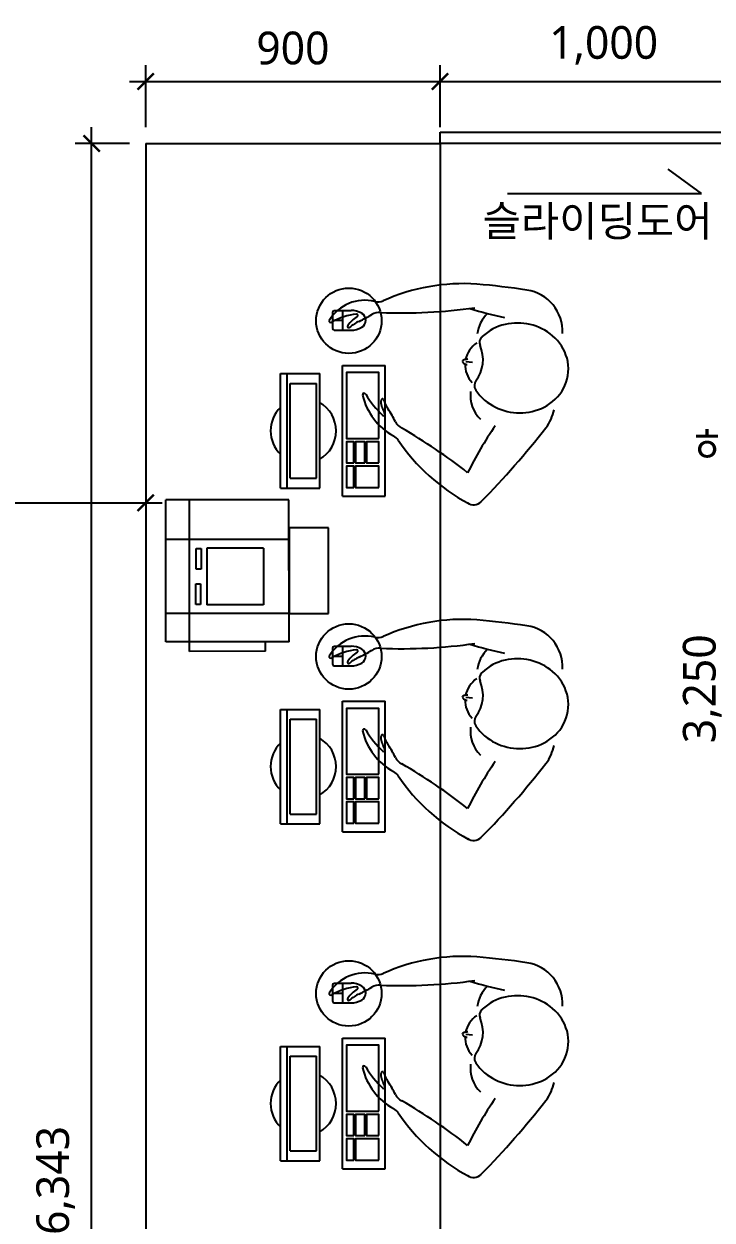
# Model space of a CAD drawing. Header units: metres. Extents: x 11578468 to 47831421, y -58341524 to -14256839.
# Drawn here: x 23785041 to 23787145, y -29028337 to -29024678 of the extents above; entities that cross this region are included whole.
import ezdxf
from ezdxf.enums import TextEntityAlignment as Align

# ---------------------------------------------------------------- set-up
doc = ezdxf.new("R2010")
doc.units = ezdxf.units.M
doc.header["$LTSCALE"] = 50
doc.header["$MEASUREMENT"] = 0
doc.linetypes.add('DH-HID2', pattern=[1.2, 0.8, -0.4])
doc.layers.get('0').update_dxf_attribs({"linetype": 'CONTINUOUS'})
doc.layers.get('DEFPOINTS').update_dxf_attribs({"linetype": 'CONTINUOUS'})
for name, color, linetype in [('0-ELC TEXT', 7, 'CONTINUOUS'), ('04_FUR', 6, 'CONTINUOUS'), ('3.기호.계단선', 30, 'CONTINUOUS'), ('BLOCK', 1, 'CONTINUOUS'), ('FU-FURM', 251, 'DH-HID2'), ('wall', 3, 'CONTINUOUS'), ('WIN', 4, 'CONTINUOUS')]:
    doc.layers.add(name, color=color, linetype=linetype)
doc.styles.add('HY 울릉도 L', font='malgun.ttf')
doc.styles.add('맑은 고딕', font='malgun.ttf')
doc.dimstyles.new('사본 50', dxfattribs={"dimscale": 50, "dimtxt": 2, "dimasz": 1, "dimexe": 1, "dimexo": 1, "dimgap": 1, "dimtad": 1, "dimdec": 0, "dimrnd": 0.05, "dimdsep": 46, "dimlunit": 6, "dimtxsty": 'HY 울릉도 L', "dimblk": 'ARCHTICK', "dimcen": 2.5, "dimdle": 1, "dimclrd": 133, "dimclre": 133, "dimclrt": 30, "dimadec": 0, "dimazin": 0, "dimtfac": 1, "dimtdec": 0, "dimtix": 1, "dimtmove": 2, "dimatfit": 3, "dimldrblk": 'ARCHTICK', "dimfxl": 1, "dimlwd": -1, "dimlwe": -1, "dimarcsym": 0})

# ---------------------------------------------------------------- blocks, each defined once
blk = doc.blocks.new('asgdsagsd')
at = {"layer": 'BLOCK', "color": 8}
for p, q in [((23820726.4, -29162748.5), (23820725.8, -29162748.9)), ((23820727.3, -29162748.1), (23820726.4, -29162748.5)), ((23820728.1, -29162747.7), (23820727.3, -29162748.1)), ((23820728.8, -29162747.4), (23820728.1, -29162747.7)), ((23820729.5, -29162747.1), (23820728.8, -29162747.4)), ((23820730.2, -29162746.8), (23820729.5, -29162747.1)), ((23820730.8, -29162746.6), (23820730.2, -29162746.8)), ((23820731.4, -29162746.3), (23820730.8, -29162746.6)), ((23820732, -29162746.1), (23820731.4, -29162746.3)), ((23820732.6, -29162745.9), (23820732, -29162746.1)), ((23820733.1, -29162745.7), (23820732.6, -29162745.9)), ((23820733.7, -29162745.5), (23820733.1, -29162745.7)), ((23820734.2, -29162745.4), (23820733.7, -29162745.5)), ((23820734.8, -29162745.2), (23820734.2, -29162745.4)), ((23820735.3, -29162745), (23820734.8, -29162745.2)), ((23820735.9, -29162744.9), (23820735.3, -29162745)), ((23820736.4, -29162744.7), (23820735.9, -29162744.9)), ((23820737, -29162744.6), (23820736.4, -29162744.7)), ((23820737.7, -29162744.4), (23820737, -29162744.6)), ((23820738.3, -29162744.2), (23820737.7, -29162744.4)), ((23820739, -29162744.1), (23820738.3, -29162744.2)), ((23820739.8, -29162743.9), (23820739, -29162744.1)), ((23820740.6, -29162743.8), (23820739.8, -29162743.9)), ((23820741.4, -29162743.6), (23820740.6, -29162743.8)), ((23820742.4, -29162743.5), (23820741.4, -29162743.6)), ((23820743.4, -29162743.4), (23820742.4, -29162743.5)), ((23820744.6, -29162743.3), (23820743.4, -29162743.4)), ((23820745.8, -29162743.2), (23820744.6, -29162743.3)), ((23820747.3, -29162743.1), (23820745.8, -29162743.2)), ((23820748.8, -29162743.2), (23820747.3, -29162743.1)), ((23820750.5, -29162743.3), (23820748.8, -29162743.2)), ((23820752.2, -29162743.6), (23820750.5, -29162743.3)), ((23820753.9, -29162744.2), (23820752.2, -29162743.6)), ((23820755.4, -29162745), (23820753.9, -29162744.2)), ((23820756.4, -29162746.2), (23820755.4, -29162745)), ((23820755.8, -29162750.9), (23820755.9, -29162750.6)), ((23820755.9, -29162750.6), (23820756.7, -29162749.1)), ((23820756.9, -29162747.6), (23820756.4, -29162746.2)), ((23820756.7, -29162749.1), (23820756.9, -29162747.6)), ((23820862.2, -29163005.8), (23820861.9, -29163006.7)), ((23820861.9, -29163006.7), (23820861.9, -29163006.9)), ((23820862.5, -29163004.7), (23820862.2, -29163005.8)), ((23820862.8, -29163003.6), (23820862.5, -29163004.7)), ((23820863.2, -29163002.4), (23820862.8, -29163003.6)), ((23820863.7, -29163001), (23820863.2, -29163002.4)), ((23820864.3, -29162999.5), (23820863.7, -29163001)), ((23820865.1, -29162997.9), (23820864.3, -29162999.5)), ((23820866.1, -29162996.2), (23820865.1, -29162997.9)), ((23820867.3, -29162994.6), (23820866.1, -29162996.2)), ((23820868.7, -29162993.2), (23820867.3, -29162994.6)), ((23820868.1, -29163023.6), (23820870.6, -29163002.6)), ((23820870.2, -29162992.3), (23820868.7, -29162993.2)), ((23820871.8, -29162992.1), (23820870.2, -29162992.3)), ((23820873.4, -29162992.6), (23820871.8, -29162992.1)), ((23820874.7, -29162993.9), (23820873.4, -29162992.6)), ((23820875.7, -29162995.6), (23820874.7, -29162993.9)), ((23820876.5, -29162997.4), (23820875.7, -29162995.6)), ((23820877, -29162999.3), (23820876.5, -29162997.4)), ((23820877.4, -29163001), (23820877, -29162999.3)), ((23820877.7, -29163002.6), (23820877.4, -29163001)), ((23820877.8, -29163004.1), (23820877.7, -29163002.6)), ((23820878, -29163005.4), (23820877.8, -29163004.1)), ((23820878, -29163006.6), (23820878, -29163005.4)), ((23820878.1, -29163007.6), (23820878, -29163006.6)), ((23820878.1, -29163008.6), (23820878.1, -29163007.6)), ((23820878.1, -29163008.8), (23820878.1, -29163008.6)), ((23820767.8, -29163046.1), (23820760.4, -29163053)), ((23820775.7, -29163039.6), (23820767.8, -29163046.1)), ((23820784.1, -29163033.7), (23820775.7, -29163039.6)), ((23820785.6, -29163032.7), (23820784.1, -29163033.7)), ((23820736.4, -29163084.6), (23820731.8, -29163093.2)), ((23820741.6, -29163076.3), (23820736.4, -29163084.6)), ((23820747.3, -29163068.2), (23820741.6, -29163076.3)), ((23820753.6, -29163060.4), (23820747.3, -29163068.2)), ((23820760.4, -29163053), (23820753.6, -29163060.4)), ((23820947.5, -29163052.8), (23820946.3, -29163051.6)), ((23820954.3, -29163060.5), (23820947.5, -29163052.8)), ((23820960.5, -29163068.7), (23820954.3, -29163060.5)), ((23820966.1, -29163077.1), (23820960.5, -29163068.7)), ((23820971, -29163085.9), (23820966.1, -29163077.1)), ((23820721.2, -29163120.2), (23820718.7, -29163129.5)), ((23820724.2, -29163111.1), (23820721.2, -29163120.2)), ((23820727.7, -29163102.1), (23820724.2, -29163111.1)), ((23820731.8, -29163093.2), (23820727.7, -29163102.1)), ((23820975.4, -29163094.9), (23820971, -29163085.9)), ((23820979.1, -29163104.1), (23820975.4, -29163094.9)), ((23820982.2, -29163113.4), (23820979.1, -29163104.1)), ((23820984.7, -29163122.9), (23820982.2, -29163113.4)), ((23820714.6, -29163157.9), (23820714.2, -29163167.5)), ((23820715.4, -29163148.4), (23820714.6, -29163157.9)), ((23820716.8, -29163138.9), (23820715.4, -29163148.4)), ((23820718.7, -29163129.5), (23820716.8, -29163138.9)), ((23820986.6, -29163132.4), (23820984.7, -29163122.9)), ((23820988, -29163142), (23820986.6, -29163132.4)), ((23820988.8, -29163151.6), (23820988, -29163142)), ((23820989, -29163161.2), (23820988.8, -29163151.6)), ((23820714.2, -29163167.5), (23820714.5, -29163177.1)), ((23820714.5, -29163177.1), (23820715.3, -29163186.7)), ((23820715.3, -29163186.7), (23820716.6, -29163196.3)), ((23820984.6, -29163199.2), (23820986.5, -29163189.8)), ((23820986.5, -29163189.8), (23820987.9, -29163180.3)), ((23820987.9, -29163180.3), (23820988.7, -29163170.8)), ((23820988.7, -29163170.8), (23820989, -29163161.2)), ((23820716.6, -29163196.3), (23820718.6, -29163205.8)), ((23820718.6, -29163205.8), (23820721.1, -29163215.3)), ((23820721.1, -29163215.3), (23820724.2, -29163224.6)), ((23820724.2, -29163224.6), (23820727.9, -29163233.8)), ((23820971.5, -29163235.5), (23820975.6, -29163226.7)), ((23820975.6, -29163226.7), (23820979.1, -29163217.7)), ((23820979.1, -29163217.7), (23820982.1, -29163208.5)), ((23820982.1, -29163208.5), (23820984.6, -29163199.2)), ((23820727.9, -29163233.8), (23820732.2, -29163242.8)), ((23820732.2, -29163242.8), (23820737.2, -29163251.6)), ((23820737.2, -29163251.6), (23820742.7, -29163260.1)), ((23820742.7, -29163260.1), (23820748.9, -29163268.2)), ((23820949.7, -29163268.3), (23820955.9, -29163260.6)), ((23820955.9, -29163260.6), (23820961.7, -29163252.5)), ((23820961.7, -29163252.5), (23820966.9, -29163244.1)), ((23820966.9, -29163244.1), (23820971.5, -29163235.5)), ((23820748.9, -29163268.2), (23820755.7, -29163275.9)), ((23820755.7, -29163275.9), (23820763.1, -29163283.2)), ((23820763.1, -29163283.2), (23820771.1, -29163289.8)), ((23820771.1, -29163289.8), (23820779.6, -29163295.9)), ((23820779.6, -29163295.9), (23820788.7, -29163301.3)), ((23820788.7, -29163301.3), (23820798.2, -29163306)), ((23820900.9, -29163305.1), (23820910.3, -29163300.4)), ((23820910.3, -29163300.4), (23820919.1, -29163295.1)), ((23820919.1, -29163295.1), (23820927.5, -29163289.1)), ((23820927.5, -29163289.1), (23820935.4, -29163282.7)), ((23820935.4, -29163282.7), (23820942.8, -29163275.7)), ((23820942.8, -29163275.7), (23820949.7, -29163268.3)), ((23820798.2, -29163306), (23820808, -29163309.8)), ((23820808, -29163309.8), (23820818.2, -29163312.9)), ((23820818.2, -29163312.9), (23820828.6, -29163315)), ((23820828.6, -29163315), (23820839.2, -29163316.2)), ((23820839.2, -29163316.2), (23820849.8, -29163316.6)), ((23820849.8, -29163316.6), (23820860.4, -29163316)), ((23820860.4, -29163316), (23820870.9, -29163314.5)), ((23820870.9, -29163314.5), (23820881.2, -29163312.2)), ((23820881.2, -29163312.2), (23820891.2, -29163309)), ((23820891.2, -29163309), (23820900.9, -29163305.1))]:
    blk.add_line(p, q, dxfattribs=at)
for centre, radius, start, end in [((23820996.4, -29162590.7), 5.67, 82.0924, 210.1135), ((23820848, -29162682.2), 168.7, 4.5802, 31.6921), ((23820930.9, -29162694.2), 127.7, 346.1893, 58.7345), ((23820978.7, -29162644.9), 3.9, 47.5273, 227.5285), ((23820925.6, -29162723), 98.3, 31.8449, 55.4243), ((23820870.4, -29162734.2), 136.5, 24.9753, 39.2892), ((23821389.4, -29162492.5), 436, 204.9747, 210.7765), ((23821012.3, -29162669.1), 3.84, 211.8448, 3.316), ((23820812, -29162873.7), 191.6, 103.2278, 151.3653), ((23820896.4, -29162916.9), 253.1, 119.5754, 138.6129), ((23820769.3, -29162692.1), 5.11, 294.3271, 103.2283), ((23820981.9, -29162737.3), 39.4, 352.6332, 33.4358), ((23820709.3, -29162752.1), 3.84, 138.614, 298.9552), ((23820758.8, -29162841.5), 98.3, 109.6236, 118.9551), ((23820799.5, -29162880.3), 136.5, 108.6532, 122.9671), ((23822635.6, -29162804.7), 1615.8, 177.7896, 188.0198), ((23821093.2, -29162734.1), 39.4, 166.1892, 204.0696), ((23820508.3, -29162995.4), 601.2, 356.0826, 24.0694), ((23820609.2, -29162763), 39.4, 304.0376, 331.3659), ((23820703.4, -29162823.7), 39.4, 114.5058, 155.3086), ((23820488, -29162399.9), 436, 297.1661, 302.9679), ((23820967.8, -29163293.8), 601.2, 124.0369, 151.8596), ((23819266.1, -29162003.1), 1615.8, 321.5304, 330.153), ((23820466.1, -29163026.8), 32.8, 144.8332, 224.3628), ((23819946.3, -29164168.9), 1299.7, 55.9262, 63.2537), ((23820864.1, -29163085.8), 85.7, 89.9895, 131.7515), ((23820857.7, -29163085.1), 85.7, 34.8779, 76.6399), ((23820767.7, -29163119.1), 102.4, 83.3147, 135.5022), ((23820798.2, -29163052), 23, 52.9775, 123.1019), ((23820877.1, -29162947.4), 108, 232.978, 293.6514), ((23820929.6, -29163067.4), 23, 43.5275, 113.6519), ((23820943.8, -29163139.7), 102.4, 43.4483, 83.3147), ((23822276.3, -29163395.3), 1299.7, 162.9781, 167.8187), ((23818505.9, -29162805.6), 2612.4, 351.5518, 354.9301), ((23822272.9, -29161185.7), 2612.4, 225.5367, 232.1177), ((23820963.4, -29163170.6), 128, 267.273, 351.5519), ((23820747.4, -29163146.6), 128, 232.1177, 259.4011)]:
    blk.add_arc(centre, radius, start, end, dxfattribs=at)
at = {"layer": 'FU-FURM', "color": 8, "linetype": 'Continuous'}
for p, q in [((23820484.2, -29162436.2), (23820834.2, -29162436.2)), ((23820484.2, -29162436.2), (23820484.2, -29162556.2)), ((23820484.2, -29162436.2), (23820484.2, -29162556.2)), ((23820484.2, -29162456.2), (23820834.2, -29162456.2)), ((23820834.2, -29162436.2), (23820834.2, -29162556.2)), ((23820514.2, -29162466.2), (23820804.2, -29162466.2)), ((23820514.2, -29162466.2), (23820514.2, -29162546.2)), ((23820804.2, -29162466.2), (23820804.2, -29162546.2)), ((23820484.2, -29162556.2), (23820834.2, -29162556.2)), ((23820514.2, -29162546.2), (23820804.2, -29162546.2)), ((23820967.3, -29162600.5), (23820967.3, -29162652)), ((23821022.3, -29162595.5), (23820972.3, -29162595.5)), ((23820997.3, -29162595.5), (23820997.3, -29162625.5)), ((23821027.3, -29162600.5), (23821027.3, -29162652)), ((23820459.2, -29162626.2), (23820859.2, -29162626.2)), ((23820459.2, -29162626.2), (23820459.2, -29162756.2)), ((23820859.2, -29162626.2), (23820859.2, -29162756.2)), ((23821027.3, -29162625.5), (23820967.3, -29162625.5)), ((23820459.2, -29162756.2), (23820859.2, -29162756.2))]:
    blk.add_line(p, q, dxfattribs=at)
for points in [[(23820486.2, -29162660.9), (23820551.1, -29162660.9), (23820551.1, -29162637.6), (23820486.2, -29162637.6)], [(23820561.1, -29162660.9), (23820626, -29162660.9), (23820626, -29162637.6), (23820561.1, -29162637.6)], [(23820636, -29162737.4), (23820837.3, -29162737.4), (23820837.3, -29162637.6), (23820636, -29162637.6)], [(23820486.2, -29162737.4), (23820551.1, -29162737.4), (23820551.1, -29162665.9), (23820486.2, -29162665.9)], [(23820561.1, -29162694.2), (23820626, -29162694.2), (23820626, -29162665.9), (23820561.1, -29162665.9)], [(23820561.1, -29162737.4), (23820626, -29162737.4), (23820626, -29162698.9), (23820561.1, -29162698.9)]]:
    blk.add_lwpolyline(points, close=True, dxfattribs=at)
blk.add_circle((23820996, -29162645.3), 100, dxfattribs=at)
for centre, radius, start, end in [((23820659.2, -29162506.2), 100, 44.427, 135.573), ((23820659.2, -29162506.2), 100, 210, 330), ((23820972.3, -29162600.5), 5, 90, 180), ((23821022.3, -29162600.5), 5, 0, 90), ((23821027.1, -29162653.8), 59.8, 178.3135, 211.1855), ((23820967.6, -29162653.8), 59.8, 328.8145, 1.6865), ((23820997.3, -29162671.8), 25, 211.1855, 328.8145)]:
    blk.add_arc(centre, radius, start, end, dxfattribs=at)
blk = doc.blocks.new('_ArchTick')
at = {"color": 0, "linetype": 'ByBlock', "const_width": 0.15}
blk.add_lwpolyline([(-0.5, -0.5), (0.5, 0.5)], dxfattribs=at)
blk = doc.blocks.new('*D2335')
at = {"layer": 'DEFPOINTS', "color": 0}
for p in [(23787413.7, -29025086.6), (23787225.1, -29028336.6), (23787313.7, -29028336.6)]:
    blk.add_point(p, dxfattribs=at)
at = {"layer": 'wall', "color": 133, "ltscale": 10}
for p, q in [((23787225.1, -29025036.6), (23787225.1, -29028386.6)), ((23787363.7, -29025086.6), (23787175.1, -29025086.6)), ((23787263.7, -29028336.6), (23787175.1, -29028336.6))]:
    blk.add_line(p, q, dxfattribs=at)
at = {"layer": 'wall', "color": 133, "xscale": 50, "yscale": 50, "zscale": 50}
for p, rotation in [((23787225.1, -29025086.6), 90), ((23787225.1, -29028336.6), 270)]:
    blk.add_blockref('_ArchTick', p, dxfattribs=dict(at, rotation=rotation))
at = {"layer": 'wall', "color": 30, "ltscale": 10, "insert": (23787115, -29026711.6), "char_height": 100, "attachment_point": 5, "rotation": 90, "style": 'HY 울릉도 L'}
blk.add_mtext('3,250', dxfattribs=at)
blk = doc.blocks.new('*D2381')
at = {"layer": 'DEFPOINTS', "color": 0}
for p in [(23786313.7, -29024854.2), (23785413.7, -29025044.1), (23786313.7, -29025044.1)]:
    blk.add_point(p, dxfattribs=at)
at = {"layer": 'wall', "color": 133, "ltscale": 10}
for p, q in [((23785413.7, -29024994.1), (23785413.7, -29024804.2)), ((23786313.7, -29024994.1), (23786313.7, -29024804.2)), ((23785363.7, -29024854.2), (23786363.7, -29024854.2))]:
    blk.add_line(p, q, dxfattribs=at)
at = {"layer": 'wall', "color": 133, "xscale": 50, "yscale": 50, "zscale": 50, "rotation": 180}
blk.add_blockref('_ArchTick', (23785413.7, -29024854.2), dxfattribs=at)
at = {"layer": 'wall', "color": 133, "xscale": 50, "yscale": 50, "zscale": 50}
blk.add_blockref('_ArchTick', (23786313.7, -29024854.2), dxfattribs=at)
at = {"layer": 'wall', "color": 30, "ltscale": 10, "insert": (23785863.7, -29024752.5), "char_height": 100, "attachment_point": 5, "style": 'HY 울릉도 L'}
blk.add_mtext('900', dxfattribs=at)
blk = doc.blocks.new('*D2382')
at = {"layer": 'DEFPOINTS', "color": 0}
for p in [(23787313.7, -29024854.2), (23787313.7, -29024986.6), (23786313.7, -29025044.1)]:
    blk.add_point(p, dxfattribs=at)
at = {"layer": 'wall', "color": 133, "ltscale": 10}
for p, q in [((23786313.7, -29024994.1), (23786313.7, -29024804.2)), ((23787313.7, -29024936.6), (23787313.7, -29024804.2)), ((23786263.7, -29024854.2), (23787363.7, -29024854.2))]:
    blk.add_line(p, q, dxfattribs=at)
at = {"layer": 'wall', "color": 133, "xscale": 50, "yscale": 50, "zscale": 50, "rotation": 180}
blk.add_blockref('_ArchTick', (23786313.7, -29024854.2), dxfattribs=at)
at = {"layer": 'wall', "color": 133, "xscale": 50, "yscale": 50, "zscale": 50}
blk.add_blockref('_ArchTick', (23787313.7, -29024854.2), dxfattribs=at)
at = {"layer": 'wall', "color": 30, "ltscale": 10, "insert": (23786813.7, -29024743.9), "char_height": 100, "attachment_point": 5, "style": 'HY 울릉도 L'}
blk.add_mtext('1,000', dxfattribs=at)
blk = doc.blocks.new('*D2407')
at = {"layer": 'DEFPOINTS', "color": 0}
for p in [(23785248.5, -29025044.1), (23785413.7, -29025044.1), (23785413.7, -29031386.6)]:
    blk.add_point(p, dxfattribs=at)
at = {"layer": 'wall', "color": 133, "ltscale": 10}
for p, q in [((23785248.5, -29031436.6), (23785248.5, -29024994.1)), ((23785363.7, -29025044.1), (23785198.5, -29025044.1)), ((23785363.7, -29031386.6), (23785198.5, -29031386.6))]:
    blk.add_line(p, q, dxfattribs=at)
at = {"layer": 'wall', "color": 133, "xscale": 50, "yscale": 50, "zscale": 50}
for p, rotation in [((23785248.5, -29025044.1), 90), ((23785248.5, -29031386.6), 270)]:
    blk.add_blockref('_ArchTick', p, dxfattribs=dict(at, rotation=rotation))
at = {"layer": 'wall', "color": 30, "ltscale": 10, "insert": (23785138.4, -29028215.4), "char_height": 100, "attachment_point": 5, "rotation": 90, "style": 'HY 울릉도 L'}
blk.add_mtext('6,343', dxfattribs=at)
blk = doc.blocks.new('*D2441')
at = {"layer": 'DEFPOINTS', "color": 0}
for p in [(23783338.1, -29026092.8), (23785413.7, -29026092.8), (23785413.7, -29026142.8)]:
    blk.add_point(p, dxfattribs=at)
at = {"layer": 'wall', "color": 133, "ltscale": 10}
for p, q in [((23783288.1, -29026142.8), (23785463.7, -29026142.8)), ((23783338.1, -29026142.8), (23783338.1, -29026192.8)), ((23785413.7, -29026142.8), (23785413.7, -29026192.8))]:
    blk.add_line(p, q, dxfattribs=at)
at = {"layer": 'wall', "color": 133, "xscale": 50, "yscale": 50, "zscale": 50, "rotation": 180}
blk.add_blockref('_ArchTick', (23783338.1, -29026142.8), dxfattribs=at)
at = {"layer": 'wall', "color": 133, "xscale": 50, "yscale": 50, "zscale": 50}
blk.add_blockref('_ArchTick', (23785413.7, -29026142.8), dxfattribs=at)
at = {"layer": 'wall', "color": 30, "ltscale": 10, "insert": (23784375.9, -29026032.7), "char_height": 100, "attachment_point": 5, "style": 'HY 울릉도 L'}
blk.add_mtext('2,076', dxfattribs=at)
blk = doc.blocks.new('sdgasgddsg')
at = {"layer": 'FU-FURM', "color": 8, "ltscale": 30}
for p, q in [((23820313.5, -29163117.4), (23820913.5, -29163117.3)), ((23820313.6, -29163637.4), (23820313.5, -29163117.4)), ((23820433.6, -29163637.4), (23820433.5, -29163117.4)), ((23820745.6, -29163637.3), (23820745.5, -29163117.3)), ((23820913.6, -29163637.3), (23820913.5, -29163117.3)), ((23820273.5, -29163217.4), (23820313.5, -29163217.4)), ((23820273.6, -29163537.4), (23820273.5, -29163217.4)), ((23820313.5, -29163217.4), (23820913.5, -29163217.3)), ((23820709.7, -29163290.1), (23820469.7, -29163290.1)), ((23820469.7, -29163530.1), (23820469.7, -29163290.1)), ((23820709.7, -29163530.1), (23820709.7, -29163290.1)), ((23820273.6, -29163537.4), (23820313.6, -29163537.4)), ((23820709.7, -29163530.1), (23820469.7, -29163530.1)), ((23820313.6, -29163637.4), (23820913.6, -29163637.3))]:
    blk.add_line(p, q, dxfattribs=at)
for points in [[(23820470.9, -29163243.2), (23820558.9, -29163243.2), (23820559, -29163263.2), (23820471, -29163263.2), (23820470.9, -29163243.2)], [(23820620.1, -29163245.8), (23820708.1, -29163245.8), (23820708.1, -29163265.8), (23820620.1, -29163265.8), (23820620.1, -29163245.8)]]:
    blk.add_lwpolyline(points, dxfattribs=at)
blk.add_lwpolyline([(23820433.6, -29163637.4), (23820433.6, -29163803.6), (23820794.9, -29163803.6), (23820794.9, -29163637.4)], close=True, dxfattribs=at)

msp = doc.modelspace()

# ---------------------------------------------------------------- linework, layer by layer
at = {"layer": '04_FUR', "ltscale": 10}
for p, q in [((23785413.7, -29025044.1), (23785413.7, -29031386.6)), ((23785413.7, -29025044.1), (23786313.7, -29025044.1)), ((23786313.7, -29025044.1), (23786313.7, -29031386.6))]:
    msp.add_line(p, q, dxfattribs=at)
at = {"layer": 'WIN', "linetype": 'Continuous'}
for p, q in [((23787112.6, -29025196.4), (23787010.7, -29025122.4)), ((23786520, -29025196.4), (23787112.6, -29025196.4))]:
    msp.add_line(p, q, dxfattribs=at)
msp.add_lwpolyline([(23786313.7, -29025009.1), (23787313.7, -29025009.1), (23787313.7, -29025044.1), (23786313.7, -29025044.1)], close=True, dxfattribs=at)

# ---------------------------------------------------------------- block references
at = {"layer": '3.기호.계단선', "rotation": 90}
for p in [(-5376610.5, -52846582.1), (-5376610.5, -52847608.9), (-5376610.5, -52848639.5)]:
    msp.add_blockref('asgdsagsd', p, dxfattribs=at)
at = {"layer": '3.기호.계단선', "xscale": 0.7238551023377122, "yscale": 0.7238551023377122, "zscale": 0.7238551023377122, "rotation": 89.99999999999999}
msp.add_blockref('sdgasgddsg', (2675604.1, -46269023.7), dxfattribs=at)

# ---------------------------------------------------------------- texts
at = {"layer": '0-ELC TEXT', "style": '맑은 고딕'}
for s, p in [('슬라이딩도어', (23786795.1, -29025281.1)), ('하부수납장', (23787382.7, -29025974.7))]:
    msp.add_text(s, height=93.33, rotation=360, dxfattribs=at).set_placement(p, align=Align.MIDDLE_CENTER)

# ---------------------------------------------------------------- dimensions: what is measured, and where the dimension line sits
at = {"layer": 'wall', "ltscale": 10}
for base, p1, p2, picture, middle in [((23786313.7, -29024854.2), (23785413.7, -29025044.1), (23786313.7, -29025044.1), '*D2381', (23785863.7, -29024752.5)), ((23787313.7, -29024854.2), (23786313.7, -29025044.1), (23787313.7, -29024986.6), '*D2382', (23786813.7, -29024743.9)), ((23785413.7, -29026142.8), (23783338.1, -29026092.8), (23785413.7, -29026092.8), '*D2441', (23784375.9, -29026032.7))]:
    dim = msp.add_linear_dim(base=base, p1=p1, p2=p2, dimstyle='사본 50', dxfattribs=at)
    dim.commit()
    dim.dimension.update_dxf_attribs({"geometry": picture, "text_midpoint": middle})
for base, p1, p2, picture, middle in [((23785248.5035, -29025044.1192), (23785413.6762, -29031386.65), (23785413.6762, -29025044.1192), '*D2407', (23785138.4492, -29028215.3846)), ((23787225.1, -29028336.6), (23787413.7, -29025086.6), (23787313.7, -29028336.6), '*D2335', (23787115, -29026711.6))]:
    dim = msp.add_linear_dim(base=base, p1=p1, p2=p2, angle=90, dimstyle='사본 50', dxfattribs=at)
    dim.commit()
    dim.dimension.update_dxf_attribs({"geometry": picture, "text_midpoint": middle})

doc.saveas('drawing.dxf')
